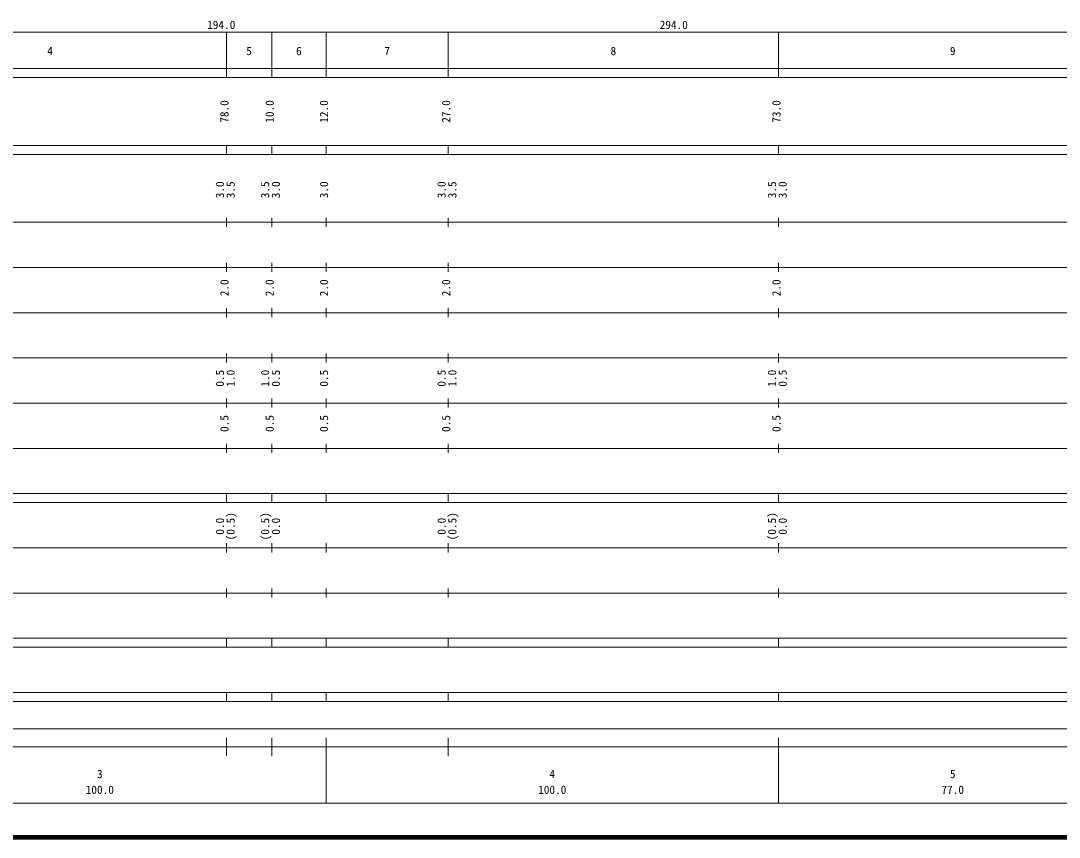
# Model space of a CAD drawing. Units: millimetres on the paper, enlarged 1000 times. Extents: x 40000 to 680000, y 20000 to 380000.
# Drawn here: x 223535 to 453039, y 20000 to 200558 of the extents above; entities that cross this region are included whole.
import ezdxf
from ezdxf.enums import TextEntityAlignment as Align

# ---------------------------------------------------------------- set-up
doc = ezdxf.new("R2010")
doc.units = ezdxf.units.MM
doc.header["$LTSCALE"] = 1000
doc.layers.add('M-TTL', color=2, linetype='Continuous', lineweight=140)
doc.layers.add('M-TTL-BAND', color=7, linetype='Continuous', lineweight=13)
doc.styles.add('ＭＳ ゴシック', font='')
doc.styles.get('ＭＳ ゴシック').set_extended_font_data('MS Gothic')

msp = doc.modelspace()

# ---------------------------------------------------------------- linework, layer by layer
at = {"layer": 'M-TTL'}
msp.add_line((40000, 20000), (680000, 20000), dxfattribs=at)
at = {"layer": 'M-TTL-BAND'}
for p, q in [((68000, 198000), (579000, 198000)), ((269000, 188000), (269000, 198000)), ((279000, 188000), (279000, 198000)), ((291000, 188000), (291000, 198000)), ((318000, 188000), (318000, 198000)), ((391000, 188000), (391000, 198000)), ((40000, 190000), (579000, 190000)), ((40000, 188000), (579000, 188000)), ((40000, 173000), (579000, 173000)), ((269000, 171000), (269000, 173000)), ((279000, 171000), (279000, 173000)), ((291000, 171000), (291000, 173000)), ((318000, 171000), (318000, 173000)), ((391000, 171000), (391000, 173000)), ((40000, 171000), (579000, 171000)), ((269000, 155000), (269000, 157000)), ((279000, 155000), (279000, 157000)), ((291000, 155000), (291000, 157000)), ((318000, 155000), (318000, 157000)), ((391000, 155000), (391000, 157000)), ((40000, 156000), (579000, 156000)), ((269000, 145000), (269000, 147000)), ((279000, 145000), (279000, 147000)), ((291000, 145000), (291000, 147000)), ((318000, 145000), (318000, 147000)), ((391000, 145000), (391000, 147000)), ((46000, 146000), (579000, 146000)), ((52000, 136000), (579000, 136000)), ((269000, 135000), (269000, 137000)), ((279000, 135000), (279000, 137000)), ((291000, 135000), (291000, 137000)), ((318000, 135000), (318000, 137000)), ((391000, 135000), (391000, 137000)), ((269000, 125000), (269000, 127000)), ((279000, 125000), (279000, 127000)), ((291000, 125000), (291000, 127000)), ((318000, 125000), (318000, 127000)), ((391000, 125000), (391000, 127000)), ((46000, 126000), (579000, 126000)), ((52000, 116000), (579000, 116000)), ((269000, 115000), (269000, 117000)), ((279000, 115000), (279000, 117000)), ((291000, 115000), (291000, 117000)), ((318000, 115000), (318000, 117000)), ((391000, 115000), (391000, 117000)), ((46000, 106000), (579000, 106000)), ((269000, 105000), (269000, 107000)), ((279000, 105000), (279000, 107000)), ((291000, 105000), (291000, 107000)), ((318000, 105000), (318000, 107000)), ((391000, 105000), (391000, 107000)), ((40000, 96000), (579000, 96000)), ((269000, 94000), (269000, 96000)), ((279000, 94000), (279000, 96000)), ((291000, 94000), (291000, 96000)), ((318000, 94000), (318000, 96000)), ((391000, 94000), (391000, 96000)), ((40000, 94000), (579000, 94000)), ((269000, 83000), (269000, 85000)), ((279000, 83000), (279000, 85000)), ((291000, 83000), (291000, 85000)), ((318000, 83000), (318000, 85000)), ((391000, 83000), (391000, 85000)), ((49000, 84000), (579000, 84000)), ((40000, 74000), (579000, 74000)), ((269000, 73000), (269000, 75000)), ((279000, 73000), (279000, 75000)), ((291000, 73000), (291000, 75000)), ((318000, 73000), (318000, 75000)), ((391000, 73000), (391000, 75000)), ((40000, 64000), (579000, 64000)), ((40000, 62000), (579000, 62000)), ((269000, 62000), (269000, 64000)), ((279000, 62000), (279000, 64000)), ((291000, 62000), (291000, 64000)), ((318000, 62000), (318000, 64000)), ((391000, 62000), (391000, 64000)), ((40000, 52000), (579000, 52000)), ((269000, 50000), (269000, 52000)), ((279000, 50000), (279000, 52000)), ((291000, 50000), (291000, 52000)), ((318000, 50000), (318000, 52000)), ((391000, 50000), (391000, 52000)), ((40000, 50000), (579000, 50000)), ((71000, 44000), (465294, 44000)), ((269000, 38000), (269000, 42000)), ((279000, 38000), (279000, 42000)), ((291000, 27500), (291000, 42000)), ((318000, 38000), (318000, 42000)), ((391000, 27500), (391000, 42000)), ((40000, 40000), (579000, 40000)), ((68000, 27500), (579000, 27500))]:
    msp.add_line(p, q, dxfattribs=at)

# ---------------------------------------------------------------- texts
at = {"layer": 'M-TTL-BAND', "style": 'ＭＳ ゴシック'}
for s, p in [('194.0', (267844, 198195)), ('294.0', (367844, 198195)), ('4', (230000, 192405)), ('5', (274000, 192405)), ('6', (285000, 192405)), ('7', (304500, 192405)), ('8', (354500, 192405)), ('9', (429500, 192405)), ('3', (241000, 32523)), ('4', (341000, 32523)), ('5', (429500, 32523)), ('100.0', (241000, 29033)), ('100.0', (341000, 29033)), ('77.0', (429500, 29033))]:
    msp.add_text(s, height=1833, dxfattribs=at).set_placement(p, align=Align.BOTTOM_CENTER)
for s, p in [('78.0', (270000, 180500)), ('10.0', (280000, 180500)), ('12.0', (292000, 180500)), ('27.0', (319000, 180500)), ('73.0', (392000, 180500)), ('3.0', (269000, 163174)), ('3.5', (271370, 163174)), ('3.5', (279000, 163174)), ('3.0', (281370, 163174)), ('3.0', (292000, 163174)), ('3.0', (318000, 163174)), ('3.5', (320370, 163174)), ('3.5', (391000, 163174)), ('3.0', (393370, 163174)), ('2.0', (270000, 141500)), ('2.0', (280000, 141500)), ('2.0', (292000, 141500)), ('2.0', (319000, 141500)), ('2.0', (392000, 141500)), ('0.5', (269000, 121500)), ('1.0', (271370, 121500)), ('1.0', (279000, 121500)), ('0.5', (281370, 121500)), ('0.5', (292000, 121500)), ('0.5', (318000, 121500)), ('1.0', (320370, 121500)), ('1.0', (391000, 121500)), ('0.5', (393370, 121500)), ('0.5', (270000, 111500)), ('0.5', (280000, 111500)), ('0.5', (292000, 111500)), ('0.5', (319000, 111500)), ('0.5', (392000, 111500)), ('0.0', (269000, 88764)), ('(0.5)', (271370, 88764)), ('(0.5)', (279000, 88764)), ('0.0', (281370, 88764)), ('0.0', (318000, 88764)), ('(0.5)', (320370, 88764)), ('(0.5)', (391000, 88764)), ('0.0', (393370, 88764))]:
    msp.add_text(s, height=1833, rotation=90, dxfattribs=at).set_placement(p, align=Align.BOTTOM_CENTER)

doc.saveas('drawing.dxf')
